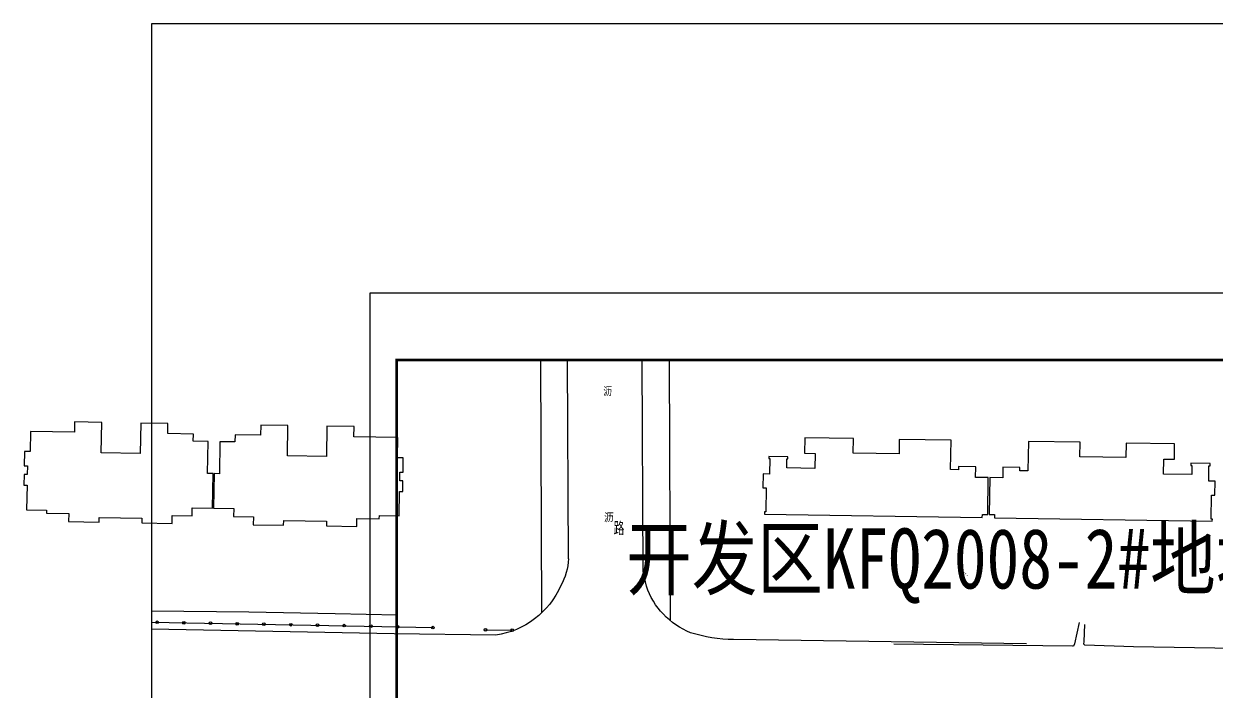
# Model space of a CAD drawing. Extents: x 30227 to 490047, y 105157 to 588160.
# Drawn here: x 40918 to 264519, y 462921 to 588160 of the extents above; entities that cross this region are included whole.
import ezdxf
from ezdxf.enums import TextEntityAlignment as Align

# ---------------------------------------------------------------- set-up
doc = ezdxf.new("R2010")
doc.units = 0
doc.header["$LTSCALE"] = 1000
doc.header["$MEASUREMENT"] = 0
for name, color, linetype in [('dx', 251, 'Continuous'), ('PUB_TEXT', 7, 'Continuous'), ('TK', 7, 'Continuous')]:
    doc.layers.add(name, color=color, linetype=linetype)
doc.styles.add('HZ', font='rs.shx', dxfattribs={"width": 0.8, "bigfont": 'hztxt.shx'})
doc.styles.get("Standard").update_dxf_attribs({"font": 'gbenor.shx', "bigfont": 'gbcbig.shx'})
doc.styles.add('宋体', font='')
doc.styles.add('黑体', font='simhei.ttf', dxfattribs={"width": 0.8})
doc.styles.get('宋体').set_extended_font_data('SimSun')
doc.dimstyles.get("Standard").update_dxf_attribs({"dimscale": 100, "dimtxt": 3.5, "dimasz": 1, "dimexe": 2.5, "dimexo": 3, "dimgap": 1.5, "dimtad": 1, "dimdec": 0, "dimzin": 0, "dimdsep": 46, "dimtxsty": 'Standard', "dimblk": 'ARCHTICK', "dimcen": 0.09, "dimadec": 0, "dimazin": 0, "dimtfac": 1, "dimtdec": 0, "dimtix": 1, "dimtmove": 2, "dimatfit": 3, "dimfxl": 1, "dimtolj": 1, "dimtzin": 0, "dimarcsym": 0})

# ---------------------------------------------------------------- blocks, each defined once
blk = doc.blocks.new('*D42')
at = {"layer": 'Defpoints', "color": 0, "linetype": 'Continuous', "transparency": 16777216}
for p in [(213535, 488980), (231107, 471198)]:
    blk.add_point(p, dxfattribs=at)
at = {"layer": 'dx', "color": 1, "linetype": 'Continuous', "transparency": 16777216, "insert": (217315, 485155), "char_height": 200, "attachment_point": 5, "rotation": 314.65885, "style": '宋体'}
blk.add_mtext('\\A1;R25000.0m', dxfattribs=at)
blk = doc.blocks.new('_ArchTick')
at = {"color": 0, "linetype": 'ByBlock', "const_width": 0.4}
blk.add_lwpolyline([(-0.5, -0.5), (0.5, 0.5)], dxfattribs=at)
blk = doc.blocks.new('gc170')
at = {"linetype": 'Continuous'}
blk.add_circle((0, 0), 0.5, dxfattribs=at)
blk = doc.blocks.new('A$C467003D0')
blk.add_lwpolyline([(0, 0), (84100, 0), (84100, 59400), (0, 59400)], close=True)
at = {"const_width": 100}
blk.add_lwpolyline([(2500, 1000), (83100, 1000), (83100, 58400), (2500, 58400)], close=True, dxfattribs=at)

msp = doc.modelspace()

# ---------------------------------------------------------------- linework, layer by layer
at = {"layer": 'dx', "linetype": 'Continuous', "flags": 128}
for points, elevation in [([(137994.11, 477821.76), (137788.36, 525159.26)], 5101.02), ([(137994.11, 477821.76), (137788.36, 525159.26)], 5101.02), ([(142964.99, 487925.33), (142803.16, 525159.26)], 5101.02), ([(142964.99, 487925.33), (142803.16, 525159.26)], 5101.02), ([(162103.43, 476258.59), (161873.7, 525159.26)], 5101.02), ([(162103.43, 476258.59), (161873.7, 525159.26)], 5101.02), ([(64808.06, 478185), (83099.98, 477946.86), (99227.05, 477634.86), (110852.1, 477412.86)], 5391.36), ([(64808.06, 478185), (83099.98, 477946.86), (99227.05, 477634.86), (110852.1, 477412.86)], 5391.36), ([(64808.06, 476030.22), (107968.09, 475250.85), (117547.13, 475004.85)], 5948.03), ([(64808.06, 476030.22), (107968.09, 475250.85), (117547.13, 475004.85)], 5948.03), ([(110322.31, 473862.57), (64808.06, 474749.37)], 5286.02), ([(110322.31, 473862.57), (64808.06, 474749.37)], 5286.02), ([(127411.17, 474583.85), (132410.87, 474526.91)], 5554.52), ([(127411.17, 474583.85), (132410.87, 474526.91)], 5554.52), ([(238670.65, 475977.85), (237787.64, 471972.83), (237600.64, 471538.83), (237385.64, 471538.83), (203916.5, 471933.83)], 5106.02), ([(238670.65, 475977.85), (237787.64, 471972.83), (237600.64, 471538.83), (237385.64, 471538.83), (203916.5, 471933.83)], 5106.02)]:
    msp.add_lwpolyline(points, dxfattribs=dict(at, elevation=elevation))
for points in [[(228822.82, 471964.09), (173906.37, 472789.84, -0.075348078), (165864.33, 474058.84, -0.220508177), (157562.3, 482790.88), (156971.3, 485557.89), (156785.25, 525159.26)], [(142964.99, 487925.33, -0.1232951), (141526.23, 482877.88, -0.259187778), (129330.18, 473595.84), (110322.31, 473862.57)], [(142964.99, 487925.33, -0.1232951), (141526.23, 482877.88, -0.259187778), (129330.18, 473595.84), (110322.31, 473862.57)]]:
    msp.add_lwpolyline(points, format="xyb", dxfattribs=at)
at = {"layer": 'dx'}
for points in [[(76359.48, 503870.18), (75359.62, 503886.97), (75460.35, 509886.12), (72660.74, 509933.12), (72683.4, 511282.94), (67884.08, 511363.51), (67916.05, 513263.25), (62816.69, 513349.06), (62721.01, 507649.66), (55422.04, 507772.21), (55517.72, 513471.4), (50418.44, 513557.01), (50386.55, 511657.28), (42187.7, 511794.93), (42123.91, 507995.47), (41024.08, 508013.93), (40978.75, 505314.32), (41578.67, 505304.24), (41551.81, 503704.47), (40951.89, 503714.54), (40918.32, 501714.82), (41518.23, 501704.75), (41441.02, 497105.4), (45140.5, 497043.29), (45130.42, 496443.37), (49329.83, 496372.86), (49304.64, 494873.08), (55003.84, 494777.39), (55018.95, 495677.27), (63017.82, 495542.97), (63002.71, 494643.1), (68701.91, 494547.42), (68727.09, 496047.2), (72426.56, 495985.08), (72451.75, 497484.88), (76251.21, 497421.09)], [(111941.87, 502522.68), (111341.95, 502532.75), (111368.81, 504132.53), (111968.73, 504122.46), (112014.05, 506822.07), (110914.21, 506840.54), (110978, 510640), (102779.16, 510777.66), (102811.05, 512677.39), (97711.77, 512763), (97616.09, 507063.81), (90317.12, 507186.35), (90412.81, 512885.75), (85313.44, 512971.16), (85281.63, 511071.43), (80482.3, 511152), (80459.64, 509802.19), (77660.04, 509849.19), (77559.31, 503850.04), (76559.46, 503866.82), (76451.18, 497417.73), (80250.65, 497353.94), (80225.47, 495854.15), (83924.94, 495792.04), (83899.76, 494292.26), (89598.96, 494196.57), (89614.07, 495096.44), (97612.94, 494962.15), (97597.83, 494062.28), (103297.03, 493966.59), (103322.2, 495466.38), (107521.61, 495395.88), (107531.68, 495995.79), (111231.16, 495933.68), (111308.39, 500533.03), (111908.29, 500522.96)], [(219273.21, 505160.21), (216073.64, 505212.39), (216063.86, 504612.46), (214564.06, 504636.92), (214653.73, 510136.19), (204955.02, 510294.34), (204911, 507594.69), (196312.14, 507734.91), (196356.16, 510434.55), (187257.37, 510582.91), (187210.09, 507683.3), (189209.82, 507650.69), (189164.17, 504851.06), (183864.88, 504937.47), (183892.59, 506637.24), (184092.57, 506633.98), (184099.09, 507033.93), (180499.57, 507092.62), (180493.04, 506692.68), (180693.02, 506689.42), (180645.74, 503789.8), (179445.9, 503809.37), (179403.51, 501209.71), (180003.43, 501199.93), (179930.06, 496700.53), (179730.09, 496703.79), (179723.57, 496303.84), (220518.14, 495638.65), (220527.92, 496238.57), (221527.79, 496222.27), (221640.29, 503121.35), (219240.61, 503160.48)], [(263492.33, 499838.57), (264092.25, 499828.79), (264134.64, 502428.44), (262934.8, 502448.01), (262982.08, 505347.62), (263182.05, 505344.36), (263188.57, 505744.31), (259589.05, 505803), (259582.53, 505403.05), (259782.5, 505399.79), (259754.79, 503700.02), (254455.49, 503786.43), (254501.14, 506586.06), (256500.88, 506553.45), (256548.16, 509453.06), (247449.37, 509601.43), (247405.35, 506901.79), (238806.49, 507042), (238850.51, 509741.64), (229151.8, 509899.79), (229062.13, 504400.52), (227562.33, 504424.97), (227572.11, 505024.89), (224372.54, 505077.06), (224339.93, 503077.33), (221940.25, 503116.46), (221827.75, 496217.38), (222827.62, 496201.07), (222817.84, 495601.15), (263612.41, 494935.96), (263618.94, 495335.91), (263418.96, 495339.17)]]:
    msp.add_lwpolyline(points, close=True, dxfattribs=at)
at = {"layer": 'dx', "linetype": 'Continuous', "flags": 128}
msp.add_lwpolyline([(305919.93, 470495.87), (248870.69, 471421.83), (239742.65, 471704.83), (239569.65, 471917.83), (239629.65, 472401.84), (239721.24, 475578.36)], dxfattribs=at)
msp.add_lwpolyline([(305919.93, 470495.87), (248870.69, 471421.83), (239742.65, 471704.83), (239569.65, 471917.83), (239629.65, 472401.84), (239721.24, 475578.36)], dxfattribs=at)
at = {"layer": 'TK', "linetype": 'Continuous'}
for p, q in [((442809.68, 588159.53), (64808.06, 588159.53)), ((64808.06, 588159.53), (64808.06, 105157.46))]:
    msp.add_line(p, q, dxfattribs=at)

# ---------------------------------------------------------------- block references
at = {"linetype": 'Continuous', "xscale": 5, "yscale": 5, "zscale": 5, "rotation": 270.0000019763304}
msp.add_blockref('A$C467003D0', (105773.54, 537659.26), dxfattribs=at)
at = {"layer": 'dx', "linetype": 'Continuous', "zscale": 1000.004284486979}
for p, xscale, yscale, rotation in [((65917.27, 476010.19), 500.0021422354453, 500.0021422354453, 358.9654865062148), ((65917.27, 476010.19), 500.0021422354453, 500.0021422354453, 358.9654865062148), ((70916.48, 475919.91), 500.0021422354453, 500.0021422354453, 358.9654865062148), ((70916.48, 475919.91), 500.0021422354453, 500.0021422354453, 358.9654865062148), ((75915.69, 475829.64), 500.0021422354453, 500.0021422354453, 358.9654865062148), ((75915.69, 475829.64), 500.0021422354453, 500.0021422354453, 358.9654865062148), ((80914.89, 475739.37), 500.0021422354453, 500.0021422354453, 358.9654865062148), ((80914.89, 475739.37), 500.0021422354453, 500.0021422354453, 358.9654865062148), ((85914.1, 475649.09), 500.0021422354453, 500.0021422354453, 358.9654865062148), ((85914.1, 475649.09), 500.0021422354453, 500.0021422354453, 358.9654865062148), ((90913.31, 475558.82), 500.0021422354453, 500.0021422354453, 358.9654865062148), ((90913.31, 475558.82), 500.0021422354453, 500.0021422354453, 358.9654865062148), ((95912.51, 475468.54), 500.0021422354453, 500.0021422354453, 358.9654865062148), ((95912.51, 475468.54), 500.0021422354453, 500.0021422354453, 358.9654865062148), ((100911.72, 475378.27), 500.0021422354453, 500.0021422354453, 358.9654865062148), ((100911.72, 475378.27), 500.0021422354453, 500.0021422354453, 358.9654865062148), ((105910.92, 475288), 500.0021422354453, 500.0021422354453, 358.9654865062148), ((105910.92, 475288), 500.0021422354453, 500.0021422354453, 358.9654865062148), ((110909.64, 475175.31), 500.0021422959132, 500.0021422959132, 358.5289002473154), ((110909.64, 475175.31), 500.0021422959132, 500.0021422959132, 358.5289002473154), ((117547.13, 475004.85), 500.0021422959132, 500.0021422959132, 358.5289002473154), ((117547.13, 475004.85), 500.0021422959132, 500.0021422959132, 358.5289002473154), ((127411.17, 474583.85), 500.002142255457, 500.002142255457, 359.3475984078725), ((127411.17, 474583.85), 500.002142255457, 500.002142255457, 359.3475984078725), ((132410.87, 474526.91), 500.002142255457, 500.002142255457, 359.3475984078725), ((132410.87, 474526.91), 500.002142255457, 500.002142255457, 359.3475984078725)]:
    msp.add_blockref('gc170', p, dxfattribs=dict(at, xscale=xscale, yscale=yscale, rotation=rotation))

# ---------------------------------------------------------------- texts
at = {"layer": 'dx', "linetype": 'Continuous', "style": 'HZ', "width": 0.8}
msp.add_text('沥', height=1500.01, dxfattribs=at).set_placement((150317.89, 519338.79), align=Align.MIDDLE)
msp.add_text('沥', height=1500.01, dxfattribs=at).set_placement((150317.89, 519338.79), align=Align.MIDDLE)
at = {"layer": 'dx', "linetype": 'Continuous', "style": 'HZ'}
msp.add_text('沥', height=1500.01, dxfattribs=at).set_placement((150541.78, 495534.51), align=Align.MIDDLE_CENTER)
msp.add_text('沥', height=1500.01, dxfattribs=at).set_placement((150541.78, 495534.51), align=Align.MIDDLE_CENTER)
at = {"layer": 'dx', "linetype": 'Continuous', "style": 'HZ', "width": 0.8}
msp.add_text('路', height=2500.01, dxfattribs=at).set_placement((151435.07, 492333.25))
msp.add_text('路', height=2500.01, dxfattribs=at).set_placement((151435.07, 492333.25))
at = {"layer": 'PUB_TEXT', "style": '黑体', "width": 0.8}
msp.add_text('开发区KFQ2008-2#地块总平面图', height=11265.8228, dxfattribs=at).set_placement((153775.31, 482335.58))

# ---------------------------------------------------------------- dimensions: what is measured, and where the dimension line sits
at = {"layer": 'dx', "linetype": 'Continuous'}
dim = msp.add_radius_dim(center=(231106.87, 471197.63), mpoint=(213534.77, 488980.24), dimstyle='STANDARD', override={"dimtxt": 2, "dimtad": 1, "dimtih": 0, "dimtoh": 0, "dimdec": 1, "dimpost": 'm', "dimtxsty": '宋体', "dimse1": 1, "dimse2": 1, "dimsd1": 1, "dimsd2": 1, "dimclrd": 1, "dimclre": 1, "dimclrt": 1, "dimtdec": 2, "dimfxl": 1.25, "dimtfillclr": 1}, dxfattribs=at)
dim.commit()
dim.dimension.update_dxf_attribs({"geometry": '*D42', "text_midpoint": (217314.73, 485155.01), "dimtype": 132})

doc.saveas('drawing.dxf')
